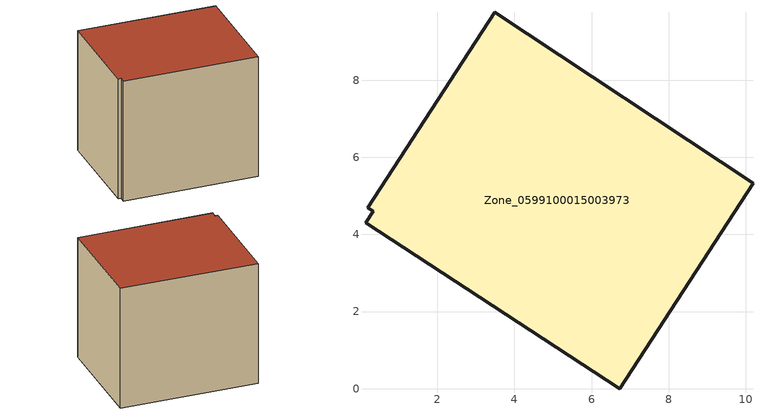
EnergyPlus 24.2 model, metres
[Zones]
Zone_0599100015003973
 floor ground (C_G): 0.14,4.3 0.33,4.61 0.19,4.69 3.48,9.76 10.19,5.32 6.73,0 z0.91
 wall outside (C_F): 6.73,0 10.19,5.32 3.48,9.76 0.19,4.69 0.33,4.61 0.14,4.3 6.73,0 z0.91:8.27
 roof outside (C_R): 0.33,4.61 0.14,4.3 6.73,0 10.19,5.32 3.48,9.76 0.19,4.69 z8.27
[BUILDING]
Pand.0599100015003973: North Axis=0; Terrain=City; Loads Convergence Tolerance Value=0.04; Temperature Convergence Tolerance Value=0.4; Solar Distribution=FullExterior; Maximum Number of Warmup Days=25; Minimum Number of Warmup Days=1
[Site:Location]
Rotterdam.The.Hague.AP_ZH_NLD Design_Conditions: Latitude=51.96; Longitude=4.45; Time Zone=1; Elevation=-4.5
[SITE:GROUNDTEMPERATURE:BUILDINGSURFACE]
18, 18, 18, 18, 18, 18, 18, 18, 18, 18, 18, 18
[MATERIAL] Thermal Absorptance=0.9; Solar Absorptance=0.7; Visible Absorptance=0.7
Name | Roughness | Thickness | Conductivity | Density | Specific Heat
G.TC.1965-1974 | MediumSmooth | 0.15 | 0.882353 | 540 | 1210
F.TC.1965-1974 | Rough | 0.3 | 0.697674 | 1920 | 840
R.TC.1965-1974 | MediumRough | 0.2 | 0.232558 | 1500 | 1000
[CONSTRUCTION]
C_G: G.TC.1965-1974
C_F: F.TC.1965-1974
C_R: R.TC.1965-1974
[ZONE]
Zone_0599100015003973: Type=1; Multiplier=1; Ceiling Height=Autocalculate; Volume=Autocalculate; Floor Area=autocalculate; Part of Total Floor Area=Yes
[ZONEINFILTRATION:DESIGNFLOWRATE]
Infil_Zone_0599100015003973: Zone or ZoneList or Space or SpaceList=Zone_0599100015003973; Schedule=AlwaysOn; Design Flow Rate Calculation Method=Flow/Area; Flow Rate per Floor Area=0.003; Constant Term Coefficient=1; Temperature Term Coefficient=0; Velocity Term Coefficient=0; Velocity Squared Term Coefficient=0
[HVACTEMPLATE:ZONE:IDEALLOADSAIRSYSTEM]
Zone_0599100015003973: Maximum Heating Supply Air Temperature=50; Minimum Cooling Supply Air Temperature=13; Maximum Heating Supply Air Humidity Ratio=0.0156; Minimum Cooling Supply Air Humidity Ratio=0.0077; Heating Limit=NoLimit; Cooling Limit=NoLimit; Dehumidification Control Type=ConstantSensibleHeatRatio; Cooling Sensible Heat Ratio=0.7; Dehumidification Setpoint=60; Humidification Control Type=None; Humidification Setpoint=30; Outdoor Air Method=None; Outdoor Air Flow Rate per Person=0.00944; Outdoor Air Flow Rate per Zone Floor Area=0; Outdoor Air Flow Rate per Zone=0; Demand Controlled Ventilation Type=None; Outdoor Air Economizer Type=NoEconomizer; Heat Recovery Type=None; Sensible Heat Recovery Effectiveness=0.7; Latent Heat Recovery Effectiveness=0.65
[ZONECONTROL:THERMOSTAT]
ThermostatControl_Zone_0599100015003973: Zone or ZoneList=Zone_0599100015003973; Control Type Schedule=DualSetpointControlType; Control 1=Thermostat_Zone_0599100015003973; Temperature Difference Between Cutout And Setpoint=0
[THERMOSTATSETPOINT:DUALSETPOINT]
Thermostat_Zone_0599100015003973: Heating Setpoint Temperature Schedule=HeatingSetpoint_Zone_0599100015003973; Cooling Setpoint Temperature Schedule=CoolingSetpoint_Zone_0599100015003973
[SCHEDULE:COMPACT]
HeatingSetpoint_Zone_0599100015003973: Through: 12/31, For: AllDays, Until: 24:00, 21
CoolingSetpoint_Zone_0599100015003973: Through: 12/31, For: AllDays, Until: 24:00, 24
DualSetpointControlType: Through: 12/31, For: AllDays, Until: 24:00, 4
AlwaysOn: Through: 12/31, For: AllDays, Until: 24:00, 1
